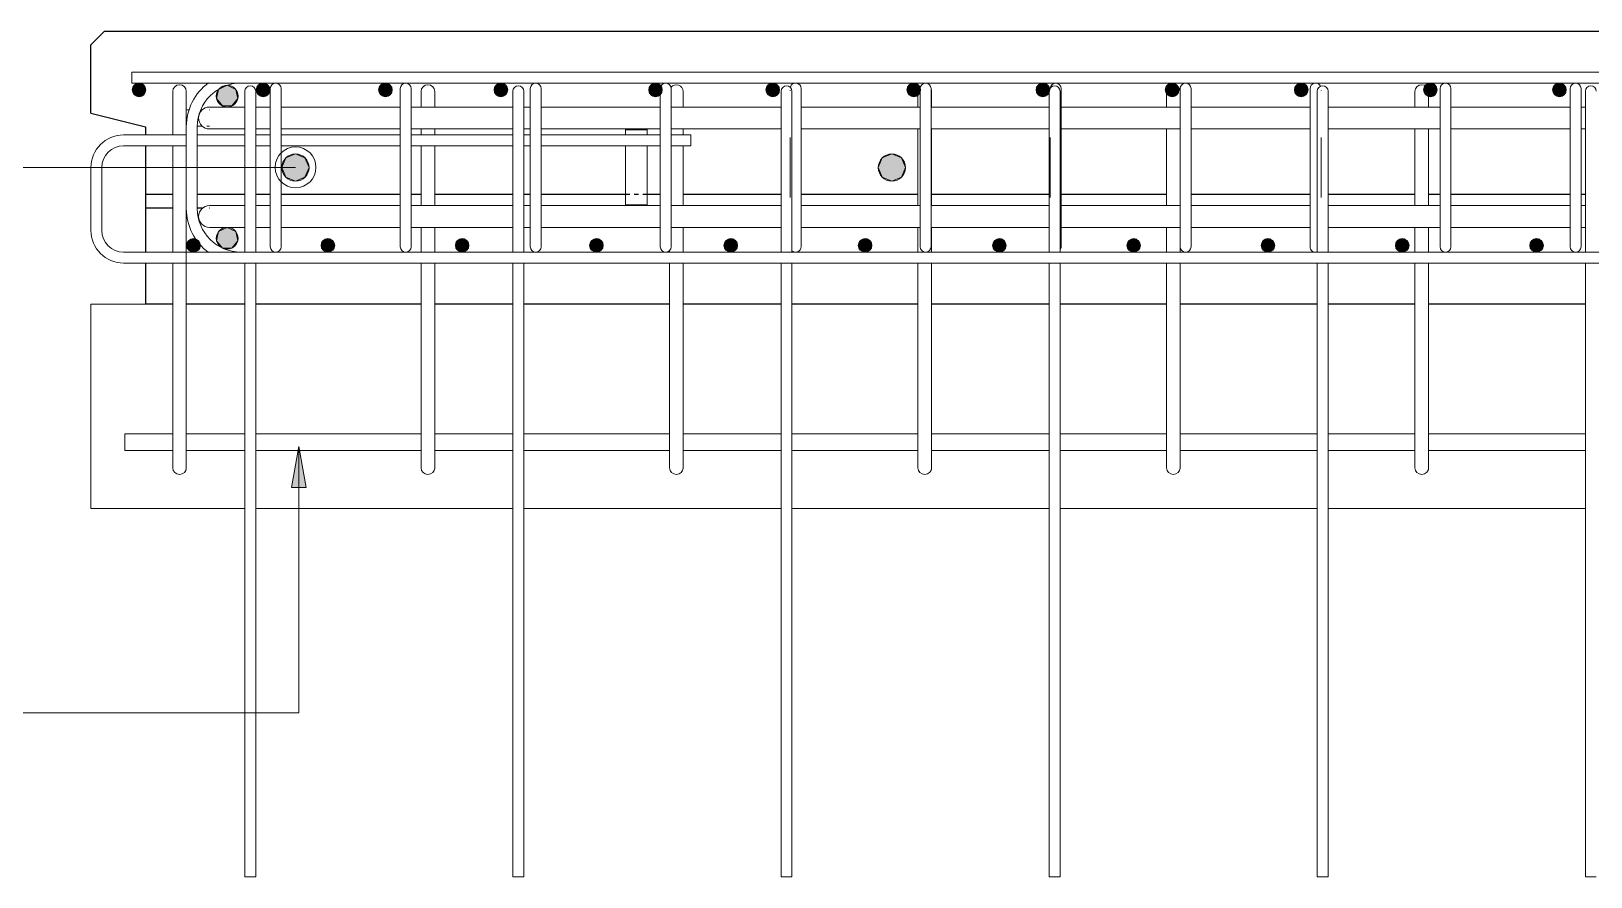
# Model space of a CAD drawing. Header units: millimetres. Extents: x -5092 to 6076, y 17515 to 18426.
# Drawn here: x 3417 to 4561, y 17515 to 18135 of the extents above; entities that cross this region are included whole.
import ezdxf

# ---------------------------------------------------------------- set-up
doc = ezdxf.new("R2010")
doc.units = ezdxf.units.MM
doc.linetypes.add('Dash', pattern=[6.36, 3.18, -3.18])
for name, color, linetype, lineweight in [('A-GENM', 13, 'Continuous', 18), ('A-WALL', 113, 'Continuous', 25), ('A-WALL-HDLN', 110, 'Dash', 25), ('S-BEAM', 12, 'Continuous', 18), ('S-RBAR', 171, 'Continuous', 18), ('S-RBAR-IDEN', 171, 'Continuous', 9)]:
    doc.layers.add(name, color=color, linetype=linetype, lineweight=lineweight)

# ---------------------------------------------------------------- blocks, each defined once
blk = doc.blocks.new('RR spread anchor face based - RR-SA-7_5-260-1726841-Elevation Top 3')
at = {"layer": 'A-GENM'}
for p, q in [((-3904.2, 18063.1), (-3904.2, 18063.8)), ((-3904.2, 18059.4), (-3904.2, 18063.1)), ((-3904.2, 18063.1), (-3888.2, 18063.1)), ((-3888.2, 18063.8), (-3888.2, 18063.1)), ((-3888.2, 18063.1), (-3888.2, 18059.4)), ((-3904.2, 18008.1), (-3904.2, 18051.4)), ((-3888.2, 18051.4), (-3888.2, 18008.1)), ((-3904.2, 18007.6), (-3904.2, 18008.1)), ((-3904.2, 18008.1), (-3888.2, 18008.1)), ((-3888.2, 18008.1), (-3888.2, 18007.6))]:
    blk.add_line(p, q, dxfattribs=at)

msp = doc.modelspace()

# ---------------------------------------------------------------- hatches: boundary and pattern name
at = {"layer": 'S-RBAR'}
h = msp.add_hatch(color=256, dxfattribs=at)
edge = h.paths.add_edge_path()
edge.add_arc((3495.8, 18092.4), 5, 0, 360)
for points in [[(3494.3, 18087.7), (3499.9, 18089.5), (3499.9, 18095.4), (3494.3, 18097.2), (3490.8, 18092.4)], [(3585.2, 18087.7), (3590.8, 18089.5), (3590.8, 18095.4), (3585.2, 18097.2), (3581.8, 18092.4), (3584.8, 18088.3)], [(3674.9, 18087.7), (3680.5, 18089.5), (3680.5, 18095.4), (3674.8, 18097), (3671.5, 18092.4), (3673.4, 18089.8)], [(3759.6, 18087.7), (3765.2, 18089.5), (3765.2, 18095.4), (3759.6, 18097.2), (3756.2, 18092.4)], [(3873.1, 18087.7), (3878.7, 18089.5), (3878.7, 18095.4), (3873, 18097), (3869.6, 18092.4)], [(3959, 18087.7), (3964.6, 18089.5), (3964.6, 18095.4), (3958.9, 18097), (3955.6, 18092.4)], [(4062.5, 18087.7), (4068.1, 18089.5), (4068.1, 18095.4), (4062.5, 18097.2), (4059, 18092.4)], [(4157.2, 18087.7), (4162.8, 18089.5), (4162.8, 18095.4), (4157.2, 18097.2), (4153.7, 18092.4)], [(4251.9, 18087.7), (4257.5, 18089.5), (4257.5, 18095.4), (4251.9, 18097.2), (4248.5, 18092.4)], [(4346.6, 18087.7), (4352.2, 18089.5), (4352.2, 18095.4), (4346.5, 18097), (4343.2, 18092.4)], [(4441.3, 18087.7), (4446.9, 18089.5), (4446.9, 18095.4), (4441.3, 18097.2), (4437.9, 18092.4)], [(4536, 18087.7), (4541.6, 18089.5), (4541.6, 18095.4), (4535.9, 18097), (4532.6, 18092.4)], [(3562.6, 18080.6), (3563.9, 18080.6), (3568.3, 18086), (3566.7, 18092.7), (3560.5, 18095.8), (3554.2, 18092.7), (3552.7, 18086), (3557, 18080.6)], [(3610.5, 18025.4), (3617.5, 18028.4), (3620.5, 18035.4), (3617.5, 18042.5), (3610.5, 18045.4), (3603.4, 18042.5), (3600.5, 18035.4), (3603.4, 18028.4)], [(4048, 18025.4), (4055, 18028.4), (4058, 18035.4), (4055, 18042.5), (4048, 18045.4), (4040.9, 18042.5), (4038, 18035.4), (4040.9, 18028.4)], [(3537.3, 17973.7), (3540.8, 17978.4), (3537.3, 17983.2), (3531.7, 17981.4), (3531.7, 17975.5)], [(3557, 17976.4), (3563.9, 17976.4), (3568.3, 17981.8), (3566.7, 17988.6), (3560.5, 17991.6), (3554.2, 17988.6), (3552.7, 17981.8)], [(3635.8, 17973.7), (3639.3, 17978.4), (3635.8, 17983.2), (3630.2, 17981.4), (3630.2, 17975.5)], [(3734.3, 17973.7), (3737.8, 17978.4), (3734.3, 17983.2), (3728.7, 17981.4), (3728.7, 17975.5)], [(3832.8, 17973.7), (3836.3, 17978.4), (3832.8, 17983.2), (3827.2, 17981.4), (3827.2, 17975.5)], [(3931.3, 17973.7), (3934.8, 17978.4), (3931.3, 17983.2), (3925.7, 17981.4), (3925.7, 17975.5)], [(4029.8, 17973.7), (4033.3, 17978.4), (4029.8, 17983.2), (4024.3, 17981.4), (4024.3, 17975.5), (4027.8, 17974.3)], [(4128.3, 17973.7), (4131.8, 17978.4), (4128.3, 17983.2), (4122.8, 17981.4), (4122.8, 17975.5)], [(4226.9, 17973.7), (4230.3, 17978.4), (4226.9, 17983.2), (4221.3, 17981.4), (4221.3, 17975.5)], [(4325.4, 17973.7), (4328.8, 17978.4), (4325.4, 17983.2), (4319.8, 17981.4), (4319.8, 17975.5)], [(4423.9, 17973.7), (4427.3, 17978.4), (4423.9, 17983.2), (4418.3, 17981.4), (4418.3, 17975.5)], [(4522.4, 17973.7), (4525.8, 17978.4), (4522.4, 17983.2), (4516.8, 17981.4), (4516.8, 17975.5)]]:
    msp.add_hatch(color=256, dxfattribs=at).paths.add_polyline_path(points)
h = msp.add_hatch(color=256, dxfattribs=at)
edge = h.paths.add_edge_path()
edge.add_arc((3586.8, 18092.4), 5, 0, 360)
h = msp.add_hatch(color=256, dxfattribs=at)
edge = h.paths.add_edge_path()
edge.add_arc((3676.5, 18092.4), 5, 0, 360)
h = msp.add_hatch(color=256, dxfattribs=at)
edge = h.paths.add_edge_path()
edge.add_arc((3761.2, 18092.4), 5, 0, 360)
h = msp.add_hatch(color=256, dxfattribs=at)
edge = h.paths.add_edge_path()
edge.add_arc((3874.6, 18092.4), 5, 0, 360)
h = msp.add_hatch(color=256, dxfattribs=at)
edge = h.paths.add_edge_path()
edge.add_arc((3960.6, 18092.4), 5, 0, 360)
h = msp.add_hatch(color=256, dxfattribs=at)
edge = h.paths.add_edge_path()
edge.add_arc((4064, 18092.4), 5, 0, 360)
h = msp.add_hatch(color=256, dxfattribs=at)
edge = h.paths.add_edge_path()
edge.add_arc((4158.7, 18092.4), 5, 0, 360)
h = msp.add_hatch(color=256, dxfattribs=at)
edge = h.paths.add_edge_path()
edge.add_arc((4253.5, 18092.4), 5, 0, 360)
h = msp.add_hatch(color=256, dxfattribs=at)
edge = h.paths.add_edge_path()
edge.add_arc((4348.2, 18092.4), 5, 0, 360)
h = msp.add_hatch(color=256, dxfattribs=at)
edge = h.paths.add_edge_path()
edge.add_arc((4442.9, 18092.4), 5, 0, 360)
h = msp.add_hatch(color=256, dxfattribs=at)
edge = h.paths.add_edge_path()
edge.add_arc((4537.6, 18092.4), 5, 0, 360)
h = msp.add_hatch(color=256, dxfattribs=at)
edge = h.paths.add_edge_path()
edge.add_arc((3560.5, 18087.8), 8, 0, 360)
h = msp.add_hatch(color=256, dxfattribs=at)
edge = h.paths.add_edge_path()
edge.add_arc((3610.5, 18035.4), 10, 0, 360)
h = msp.add_hatch(color=256, dxfattribs=at)
edge = h.paths.add_edge_path()
edge.add_arc((4048, 18035.4), 10, 0, 360)
h = msp.add_hatch(color=256, dxfattribs=at)
edge = h.paths.add_edge_path()
edge.add_arc((3535.8, 17978.4), 5, 0, 360)
h = msp.add_hatch(color=256, dxfattribs=at)
edge = h.paths.add_edge_path()
edge.add_arc((3560.5, 17983.6), 8, 0, 360)
h = msp.add_hatch(color=256, dxfattribs=at)
edge = h.paths.add_edge_path()
edge.add_arc((3634.3, 17978.4), 5, 0, 360)
h = msp.add_hatch(color=256, dxfattribs=at)
edge = h.paths.add_edge_path()
edge.add_arc((3732.8, 17978.4), 5, 0, 360)
h = msp.add_hatch(color=256, dxfattribs=at)
edge = h.paths.add_edge_path()
edge.add_arc((3831.3, 17978.4), 5, 0, 360)
h = msp.add_hatch(color=256, dxfattribs=at)
edge = h.paths.add_edge_path()
edge.add_arc((3929.8, 17978.4), 5, 0, 360)
h = msp.add_hatch(color=256, dxfattribs=at)
edge = h.paths.add_edge_path()
edge.add_arc((4028.3, 17978.4), 5, 0, 360)
h = msp.add_hatch(color=256, dxfattribs=at)
edge = h.paths.add_edge_path()
edge.add_arc((4126.8, 17978.4), 5, 0, 360)
h = msp.add_hatch(color=256, dxfattribs=at)
edge = h.paths.add_edge_path()
edge.add_arc((4225.3, 17978.4), 5, 0, 360)
h = msp.add_hatch(color=256, dxfattribs=at)
edge = h.paths.add_edge_path()
edge.add_arc((4323.8, 17978.4), 5, 0, 360)
h = msp.add_hatch(color=256, dxfattribs=at)
edge = h.paths.add_edge_path()
edge.add_arc((4422.3, 17978.4), 5, 0, 360)
h = msp.add_hatch(color=256, dxfattribs=at)
edge = h.paths.add_edge_path()
edge.add_arc((4520.8, 17978.4), 5, 0, 360)
at = {"layer": 'S-RBAR-IDEN'}
msp.add_hatch(color=256, dxfattribs=at).paths.add_polyline_path([(3613, 17830.9), (3607.7, 17800.9), (3618.3, 17800.9)])

# ---------------------------------------------------------------- linework, layer by layer
at = {"layer": 'A-WALL'}
for p, q in [((3470.5, 18135.4), (3460.5, 18125.4)), ((3470.5, 18135.4), (5225.5, 18135.4)), ((3460.5, 18075.4), (3460.5, 18125.4)), ((3460.5, 18075.4), (3500.5, 18065.4)), ((3500.5, 18065.4), (3500.5, 18059.4)), ((3500.5, 18051.4), (3500.5, 17973.4)), ((3520.5, 18015.6), (3500.5, 18015.6)), ((3520.5, 18005.6), (3500.5, 18005.6)), ((3573.4, 18015.6), (3538.5, 18015.6)), ((3542.2, 18005.6), (3538.5, 18005.6)), ((3547.5, 18005.6), (3547.2, 18005.6)), ((3592.1, 18015.6), (3581.4, 18015.6)), ((3687.4, 18015.6), (3600.1, 18015.6)), ((3702.7, 18015.6), (3695.4, 18015.6)), ((3770, 18015.6), (3712.7, 18015.6)), ((3782.8, 18015.6), (3778, 18015.6)), ((3852.5, 18015.6), (3790.8, 18015.6)), ((3878.1, 18015.6), (3868.5, 18015.6)), ((3966.7, 18015.6), (3894.9, 18015.6)), ((4067.1, 18015.6), (3981.4, 18015.6)), ((4163.3, 18015.6), (4077.1, 18015.6)), ((4249.4, 18015.6), (4172.1, 18015.6)), ((4354.7, 18015.6), (4267.4, 18015.6)), ((4431.6, 18015.6), (4367.9, 18015.6)), ((4450, 18015.6), (4441.6, 18015.6)), ((4545.4, 18015.6), (4458, 18015.6)), ((4556.6, 18015.6), (4553.4, 18015.6)), ((3500.5, 17965.4), (3500.5, 17935.4)), ((3520.5, 17935.4), (3500.5, 17935.4)), ((3573.4, 17935.4), (3530.5, 17935.4)), ((3702.7, 17935.4), (3581.4, 17935.4)), ((3770, 17935.4), (3712.7, 17935.4)), ((3884.9, 17935.4), (3778, 17935.4)), ((3966.7, 17935.4), (3894.9, 17935.4)), ((4067.1, 17935.4), (3974.7, 17935.4)), ((4163.3, 17935.4), (4077.1, 17935.4)), ((4249.4, 17935.4), (4171.3, 17935.4)), ((4359.9, 17935.4), (4259.4, 17935.4)), ((4431.6, 17935.4), (4367.9, 17935.4)), ((4556.6, 17935.4), (4441.6, 17935.4))]:
    msp.add_line(p, q, dxfattribs=at)
at = {"layer": 'A-WALL-HDLN'}
msp.add_line((3868.4, 18015.6), (3852.5, 18015.6), dxfattribs=at)
at = {"layer": 'S-BEAM'}
for p, q in [((3460.5, 17935.4), (3500.4, 17935.4)), ((3460.5, 17935.4), (3460.5, 17785.4)), ((3573.4, 17785.4), (3460.5, 17785.4)), ((3770, 17785.4), (3581.4, 17785.4)), ((3966.7, 17785.4), (3778, 17785.4)), ((4163.3, 17785.4), (3974.7, 17785.4)), ((4359.9, 17785.4), (4171.3, 17785.4)), ((4556.6, 17785.4), (4367.9, 17785.4))]:
    msp.add_line(p, q, dxfattribs=at)
at = {"layer": 'S-RBAR'}
for p, q in [((3490.5, 18105.4), (5205.5, 18105.4)), ((3490.5, 18097.4), (3490.5, 18105.4)), ((3490.5, 18097.4), (5205.5, 18097.4)), ((3494.3, 18097.2), (3490.8, 18092.4)), ((3499.9, 18095.4), (3494.3, 18097.2)), ((3585.2, 18097.2), (3581.8, 18092.4)), ((3590.8, 18095.4), (3585.2, 18097.2)), ((3674.8, 18097), (3671.5, 18092.4)), ((3680.5, 18095.4), (3674.8, 18097)), ((3759.6, 18097.2), (3756.2, 18092.4)), ((3765.2, 18095.4), (3759.6, 18097.2)), ((3873, 18097), (3869.6, 18092.4)), ((3878.7, 18095.4), (3873, 18097)), ((3958.9, 18097), (3955.6, 18092.4)), ((3964.6, 18095.4), (3958.9, 18097)), ((4062.5, 18097.2), (4059, 18092.4)), ((4068.1, 18095.4), (4062.5, 18097.2)), ((4157.2, 18097.2), (4153.7, 18092.4)), ((4162.8, 18095.4), (4157.2, 18097.2)), ((4251.9, 18097.2), (4248.5, 18092.4)), ((4257.5, 18095.4), (4251.9, 18097.2)), ((4346.5, 18097), (4343.2, 18092.4)), ((4352.2, 18095.4), (4346.5, 18097)), ((4441.3, 18097.2), (4437.9, 18092.4)), ((4446.9, 18095.4), (4441.3, 18097.2)), ((4535.9, 18097), (4532.6, 18092.4)), ((4541.6, 18095.4), (4535.9, 18097)), ((3490.8, 18092.4), (3494.3, 18087.7)), ((3494.3, 18087.7), (3499.9, 18089.5)), ((3499.9, 18089.5), (3499.9, 18095.4)), ((3520.5, 18091.2), (3520.5, 18059.5)), ((3530.5, 18091.2), (3530.5, 18065.4)), ((3554.2, 18092.7), (3552.7, 18086)), ((3552.7, 18086), (3557, 18080.6)), ((3560.5, 18095.8), (3554.2, 18092.7)), ((3566.7, 18092.7), (3560.5, 18095.8)), ((3563.9, 18080.6), (3568.3, 18086)), ((3568.3, 18086), (3566.7, 18092.7)), ((3573.4, 18091.4), (3573.4, 18071.4)), ((3581.4, 18091.4), (3581.4, 18071.4)), ((3581.8, 18092.4), (3584.8, 18088.3)), ((3584.8, 18088.3), (3585.2, 18087.7)), ((3585.2, 18087.7), (3590.8, 18089.5)), ((3590.8, 18089.5), (3590.8, 18095.4)), ((3592.1, 18057.4), (3592.1, 18093.4)), ((3600.1, 18057.4), (3600.1, 18093.4)), ((3671.5, 18092.4), (3673.4, 18089.8)), ((3673.4, 18089.8), (3674.9, 18087.7)), ((3674.9, 18087.7), (3680.5, 18089.5)), ((3680.5, 18089.5), (3680.5, 18095.4)), ((3687.4, 18057.4), (3687.4, 18093.4)), ((3695.4, 18057.4), (3695.4, 18093.4)), ((3702.7, 18091.2), (3702.7, 18079.9)), ((3712.7, 18091.2), (3712.7, 18079.9)), ((3756.2, 18092.4), (3759.6, 18087.7)), ((3759.6, 18087.7), (3765.2, 18089.5)), ((3765.2, 18089.5), (3765.2, 18095.4)), ((3770, 18091.4), (3770, 18071.4)), ((3778, 18091.4), (3778, 18071.4)), ((3782.8, 18057.4), (3782.8, 18093.4)), ((3790.8, 18057.4), (3790.8, 18093.4)), ((3869.6, 18092.4), (3873.1, 18087.7)), ((3873.1, 18087.7), (3878.7, 18089.5)), ((3878.1, 18057.4), (3878.1, 18093.4)), ((3878.7, 18089.5), (3878.7, 18095.4)), ((3886.1, 18057.4), (3886.1, 18093.4)), ((3894.9, 18091.2), (3894.9, 18079.9)), ((3955.6, 18092.4), (3959, 18087.7)), ((3959, 18087.7), (3964.6, 18089.5)), ((3964.6, 18089.5), (3964.6, 18095.4)), ((3966.7, 18091.4), (3966.7, 18071.4)), ((3973.4, 18091.6), (3973.4, 18092.2)), ((3974.7, 18091.4), (3974.7, 18071.4)), ((3981.4, 18057.4), (3981.4, 18093.4)), ((4059, 18092.4), (4062.5, 18087.7)), ((4062.5, 18087.7), (4068.1, 18089.5)), ((4067.1, 18091.2), (4067.1, 18079.9)), ((4068.1, 18089.5), (4068.1, 18095.4)), ((4068.7, 18057.4), (4068.7, 18093.4)), ((4076.7, 18057.4), (4076.7, 18093.4)), ((4077.1, 18091.2), (4077.1, 18079.9)), ((4153.7, 18092.4), (4157.2, 18087.7)), ((4157.2, 18087.7), (4162.8, 18089.5)), ((4162.8, 18089.5), (4162.8, 18095.4)), ((4163.3, 18091.4), (4163.3, 18071.4)), ((4171.3, 18091.4), (4171.3, 18071.4)), ((4172.1, 18057.4), (4172.1, 18093.4)), ((4248.5, 18092.4), (4251.9, 18087.7)), ((4249.4, 18091.2), (4249.4, 18079.9)), ((4251.9, 18087.7), (4257.5, 18089.5)), ((4257.5, 18089.5), (4257.5, 18095.4)), ((4259.4, 18057.4), (4259.4, 18093.4)), ((4267.4, 18057.4), (4267.4, 18093.4)), ((4343.2, 18092.4), (4346.6, 18087.7)), ((4346.6, 18087.7), (4352.2, 18089.5)), ((4352.2, 18089.5), (4352.2, 18095.4)), ((4354.7, 18057.4), (4354.7, 18093.4)), ((4359.9, 18091.4), (4359.9, 18071.4)), ((4362.7, 18091.6), (4362.7, 18091.9)), ((4367.9, 18091.4), (4367.9, 18071.4)), ((4431.6, 18091.2), (4431.6, 18079.9)), ((4437.9, 18092.4), (4441.3, 18087.7)), ((4441.3, 18087.7), (4446.9, 18089.5)), ((4441.6, 18091.2), (4441.6, 18079.9)), ((4446.9, 18089.5), (4446.9, 18095.4)), ((4450, 18057.4), (4450, 18093.4)), ((4458, 18057.4), (4458, 18093.4)), ((4532.6, 18092.4), (4536, 18087.7)), ((4536, 18087.7), (4541.6, 18089.5)), ((4541.6, 18089.5), (4541.6, 18095.4)), ((4545.4, 18057.4), (4545.4, 18093.4)), ((4553.4, 18057.4), (4553.4, 18093.4)), ((4556.6, 18091.4), (4556.6, 18071.4)), ((3530.5, 18077.8), (3532.7, 18077.8)), ((3541.2, 18077.8), (3542.3, 18077.8)), ((3547.2, 18077.8), (3547.5, 18077.8)), ((3573.4, 18079.8), (3547.5, 18079.8)), ((3557, 18080.6), (3562.6, 18080.6)), ((3562.6, 18080.6), (3563.9, 18080.6)), ((3592.1, 18079.8), (3581.4, 18079.8)), ((3603, 18079.8), (3600.1, 18079.8)), ((3603, 18079.8), (3687.4, 18079.8)), ((3695.4, 18079.8), (3770, 18079.8)), ((3778, 18079.8), (3782.8, 18079.8)), ((3790.8, 18079.8), (3878.1, 18079.8)), ((3886.1, 18079.8), (3966.7, 18079.8)), ((3981.4, 18079.8), (4068.7, 18079.8)), ((4076.7, 18079.8), (4163.3, 18079.8)), ((4172.1, 18079.8), (4259.4, 18079.8)), ((4267.4, 18079.8), (4354.7, 18079.8)), ((4367.9, 18079.8), (4450, 18079.8)), ((4458, 18079.8), (4545.4, 18079.8)), ((4553.4, 18079.8), (4556.6, 18079.8)), ((3530.5, 18065.4), (3530.5, 18005.4)), ((3538.5, 18065.8), (3542.3, 18065.8)), ((3538.5, 18065.4), (3538.5, 18005.4)), ((3545.6, 18065.8), (3547.5, 18065.8)), ((3573.4, 18063.8), (3547.5, 18063.8)), ((3573.4, 17973.4), (3573.4, 18071.4)), ((3581.4, 17973.4), (3581.4, 18071.4)), ((3592.1, 18063.8), (3581.4, 18063.8)), ((3603, 18063.8), (3600.1, 18063.8)), ((3603, 18063.8), (3687.4, 18063.8)), ((3695.4, 18063.8), (3770, 18063.8)), ((3702.7, 18063.8), (3702.7, 18059.5)), ((3712.7, 18063.8), (3712.7, 18059.5)), ((3770, 17973.4), (3770, 18071.4)), ((3778, 17973.4), (3778, 18071.4)), ((3778, 18063.8), (3782.8, 18063.8)), ((3790.8, 18063.8), (3878.1, 18063.8)), ((3886.1, 18063.8), (3966.7, 18063.8)), ((3894.9, 18063.8), (3894.9, 18059.5)), ((3966.7, 17973.4), (3966.7, 18071.4)), ((3974.7, 17973.4), (3974.7, 18071.4)), ((3981.4, 18063.8), (4068.7, 18063.8)), ((4067.1, 18063.8), (4067.1, 18056.2)), ((4076.7, 18063.8), (4163.3, 18063.8)), ((4077.1, 18063.8), (4077.1, 18056.2)), ((4163.3, 17973.4), (4163.3, 18071.4)), ((4171.3, 17973.4), (4171.3, 18071.4)), ((4172.1, 18063.8), (4259.4, 18063.8)), ((4249.4, 18063.8), (4249.4, 18056.2)), ((4267.4, 18063.8), (4354.7, 18063.8)), ((4359.9, 17973.4), (4359.9, 18071.4)), ((4367.9, 17973.4), (4367.9, 18071.4)), ((4367.9, 18063.8), (4450, 18063.8)), ((4431.6, 18063.8), (4431.6, 18056.2)), ((4441.6, 18063.8), (4441.6, 18056.2)), ((4458, 18063.8), (4545.4, 18063.8)), ((4553.4, 18063.8), (4556.6, 18063.8)), ((4556.6, 17973.4), (4556.6, 18071.4)), ((3530.5, 18059.4), (3484.5, 18059.4)), ((3530.5, 18051.4), (3484.5, 18051.4)), ((3520.5, 17973.4), (3520.5, 18051.4)), ((3573.4, 18059.4), (3538.5, 18059.4)), ((3573.4, 18051.4), (3538.5, 18051.4)), ((3592.1, 18059.4), (3581.4, 18059.4)), ((3592.1, 18051.4), (3581.4, 18051.4)), ((3592.1, 18057.4), (3592.1, 18013.4)), ((3687.4, 18059.4), (3600.1, 18059.4)), ((3600.1, 18057.4), (3600.1, 18013.4)), ((3687.4, 18051.4), (3600.1, 18051.4)), ((3687.4, 18057.4), (3687.4, 18013.4)), ((3770, 18059.4), (3695.4, 18059.4)), ((3695.4, 18057.4), (3695.4, 18013.4)), ((3770, 18051.4), (3695.4, 18051.4)), ((3702.7, 18007.6), (3702.7, 18051.4)), ((3712.7, 18007.6), (3712.7, 18051.4)), ((3782.8, 18059.4), (3778, 18059.4)), ((3782.8, 18051.4), (3778, 18051.4)), ((3782.8, 18057.4), (3782.8, 18013.4)), ((3878.1, 18059.4), (3790.8, 18059.4)), ((3790.8, 18057.4), (3790.8, 18013.4)), ((3878.1, 18051.4), (3790.8, 18051.4)), ((3878.1, 18057.4), (3878.1, 18013.4)), ((3900.5, 18059.4), (3886.1, 18059.4)), ((3886.1, 18057.4), (3886.1, 18013.4)), ((3900.5, 18051.4), (3886.1, 18051.4)), ((3894.9, 18007.6), (3894.9, 18051.4)), ((3900.5, 18059.4), (3900.5, 18051.4)), ((3973.4, 18057.4), (3973.4, 18013.4)), ((3981.4, 18057.4), (3981.4, 18013.4)), ((4067.1, 18007.6), (4067.1, 18056.2)), ((4068.7, 18057.4), (4068.7, 18013.4)), ((4076.7, 18057.4), (4076.7, 18013.4)), ((4077.1, 18007.6), (4077.1, 18056.2)), ((4164.1, 18057.4), (4164.1, 18013.4)), ((4172.1, 18057.4), (4172.1, 18013.4)), ((4249.4, 18007.6), (4249.4, 18056.2)), ((4259.4, 18057.4), (4259.4, 18013.4)), ((4267.4, 18057.4), (4267.4, 18013.4)), ((4354.7, 18057.4), (4354.7, 18013.4)), ((4362.7, 18057.4), (4362.7, 18013.4)), ((4431.6, 18007.6), (4431.6, 18056.2)), ((4441.6, 18007.6), (4441.6, 18056.2)), ((4450, 18057.4), (4450, 18013.4)), ((4458, 18057.4), (4458, 18013.4)), ((4545.4, 18057.4), (4545.4, 18013.4)), ((4553.4, 18057.4), (4553.4, 18013.4)), ((3603.4, 18042.5), (3600.5, 18035.4)), ((3610.5, 18045.4), (3603.4, 18042.5)), ((3617.5, 18042.5), (3610.5, 18045.4)), ((3620.5, 18035.4), (3617.5, 18042.5)), ((4040.9, 18042.5), (4038, 18035.4)), ((4048, 18045.4), (4040.9, 18042.5)), ((4055, 18042.5), (4048, 18045.4)), ((4058, 18035.4), (4055, 18042.5)), ((3460.5, 18035.4), (3460.5, 17989.4)), ((3468.5, 18035.4), (3468.5, 17989.4)), ((3600.5, 18035.4), (3603.4, 18028.4)), ((3603.4, 18028.4), (3610.5, 18025.4)), ((3610.5, 18025.4), (3617.5, 18028.4)), ((3617.5, 18028.4), (3620.5, 18035.4)), ((4038, 18035.4), (4040.9, 18028.4)), ((4040.9, 18028.4), (4048, 18025.4)), ((4048, 18025.4), (4055, 18028.4)), ((4055, 18028.4), (4058, 18035.4)), ((3530.5, 17973.4), (3530.5, 18005.4)), ((3573.4, 18007.6), (3547.5, 18007.6)), ((3592.1, 18007.6), (3581.4, 18007.6)), ((3592.1, 17977.4), (3592.1, 18013.4)), ((3600.1, 17977.4), (3600.1, 18013.4)), ((3603, 18007.6), (3600.1, 18007.6)), ((3603, 18007.6), (3687.4, 18007.6)), ((3687.4, 17977.4), (3687.4, 18013.4)), ((3695.4, 17977.4), (3695.4, 18013.4)), ((3695.4, 18007.6), (3770, 18007.6)), ((3778, 18007.6), (3782.8, 18007.6)), ((3782.8, 17977.4), (3782.8, 18013.4)), ((3790.8, 17977.4), (3790.8, 18013.4)), ((3790.8, 18007.6), (3878.1, 18007.6)), ((3878.1, 17977.4), (3878.1, 18013.4)), ((3886.1, 17977.4), (3886.1, 18013.4)), ((3886.1, 18007.6), (3966.7, 18007.6)), ((3981.4, 17977.4), (3981.4, 18013.4)), ((3981.4, 18007.6), (4068.7, 18007.6)), ((4068.7, 17977.4), (4068.7, 18013.4)), ((4076.7, 17977.4), (4076.7, 18013.4)), ((4076.7, 18007.6), (4163.3, 18007.6)), ((4172.1, 17977.4), (4172.1, 18013.4)), ((4172.1, 18007.6), (4259.4, 18007.6)), ((4259.4, 17977.4), (4259.4, 18013.4)), ((4267.4, 17977.4), (4267.4, 18013.4)), ((4267.4, 18007.6), (4354.7, 18007.6)), ((4354.7, 17977.4), (4354.7, 18013.4)), ((4367.9, 18007.6), (4450, 18007.6)), ((4450, 17977.4), (4450, 18013.4)), ((4458, 17977.4), (4458, 18013.4)), ((4458, 18007.6), (4545.4, 18007.6)), ((4545.4, 17977.4), (4545.4, 18013.4)), ((4553.4, 17977.4), (4553.4, 18013.4)), ((4553.4, 18007.6), (4556.6, 18007.6)), ((3537.3, 17983.2), (3531.7, 17981.4)), ((3540.8, 17978.4), (3537.3, 17983.2)), ((3573.4, 17991.6), (3547.5, 17991.6)), ((3554.2, 17988.6), (3552.7, 17981.8)), ((3552.7, 17981.8), (3557, 17976.4)), ((3560.5, 17991.6), (3554.2, 17988.6)), ((3566.7, 17988.6), (3560.5, 17991.6)), ((3563.9, 17976.4), (3568.3, 17981.8)), ((3568.3, 17981.8), (3566.7, 17988.6)), ((3592.1, 17991.6), (3581.4, 17991.6)), ((3603, 17991.6), (3600.1, 17991.6)), ((3603, 17991.6), (3687.4, 17991.6)), ((3635.8, 17983.2), (3630.2, 17981.4)), ((3639.3, 17978.4), (3635.8, 17983.2)), ((3695.4, 17991.6), (3770, 17991.6)), ((3702.7, 17973.4), (3702.7, 17991.6)), ((3712.7, 17973.4), (3712.7, 17991.6)), ((3734.3, 17983.2), (3728.7, 17981.4)), ((3737.8, 17978.4), (3734.3, 17983.2)), ((3778, 17991.6), (3782.8, 17991.6)), ((3790.8, 17991.6), (3878.1, 17991.6)), ((3832.8, 17983.2), (3827.2, 17981.4)), ((3836.3, 17978.4), (3832.8, 17983.2)), ((3886.1, 17991.6), (3966.7, 17991.6)), ((3894.9, 17973.4), (3894.9, 17991.6)), ((3931.3, 17983.2), (3925.7, 17981.4)), ((3934.8, 17978.4), (3931.3, 17983.2)), ((3981.4, 17991.6), (4068.7, 17991.6)), ((4029.8, 17983.2), (4024.3, 17981.4)), ((4033.3, 17978.4), (4029.8, 17983.2)), ((4067.1, 17973.4), (4067.1, 17991.6)), ((4076.7, 17991.6), (4163.3, 17991.6)), ((4077.1, 17973.4), (4077.1, 17991.6)), ((4128.3, 17983.2), (4122.8, 17981.4)), ((4131.8, 17978.4), (4128.3, 17983.2)), ((4172.1, 17991.6), (4259.4, 17991.6)), ((4226.9, 17983.2), (4221.3, 17981.4)), ((4230.3, 17978.4), (4226.9, 17983.2)), ((4249.4, 17973.4), (4249.4, 17991.6)), ((4267.4, 17991.6), (4354.7, 17991.6)), ((4325.4, 17983.2), (4319.8, 17981.4)), ((4328.8, 17978.4), (4325.4, 17983.2)), ((4367.9, 17991.6), (4450, 17991.6)), ((4423.9, 17983.2), (4418.3, 17981.4)), ((4427.3, 17978.4), (4423.9, 17983.2)), ((4431.6, 17973.4), (4431.6, 17991.6)), ((4441.6, 17973.4), (4441.6, 17991.6)), ((4458, 17991.6), (4545.4, 17991.6)), ((4522.4, 17983.2), (4516.8, 17981.4)), ((4525.8, 17978.4), (4522.4, 17983.2)), ((4553.4, 17991.6), (4556.6, 17991.6)), ((3484.5, 17973.4), (3530.5, 17973.4)), ((3530.5, 17973.4), (5165.5, 17973.4)), ((3530.5, 17965.4), (3530.5, 17973.4)), ((3531.7, 17981.4), (3531.7, 17975.5)), ((3531.7, 17975.5), (3537.3, 17973.7)), ((3537.3, 17973.7), (3540.8, 17978.4)), ((3557, 17976.4), (3563.9, 17976.4)), ((3630.2, 17981.4), (3630.2, 17975.5)), ((3630.2, 17975.5), (3635.8, 17973.7)), ((3635.8, 17973.7), (3639.3, 17978.4)), ((3728.7, 17981.4), (3728.7, 17975.5)), ((3728.7, 17975.5), (3734.3, 17973.7)), ((3734.3, 17973.7), (3737.8, 17978.4)), ((3827.2, 17981.4), (3827.2, 17975.5)), ((3827.2, 17975.5), (3832.8, 17973.7)), ((3832.8, 17973.7), (3836.3, 17978.4)), ((3884.9, 17973.4), (3884.9, 17974.6)), ((3925.7, 17981.4), (3925.7, 17975.5)), ((3925.7, 17975.5), (3931.3, 17973.7)), ((3931.3, 17973.7), (3934.8, 17978.4)), ((4024.3, 17981.4), (4024.3, 17975.5)), ((4024.3, 17975.5), (4027.8, 17974.3)), ((4027.8, 17974.3), (4029.8, 17973.7)), ((4029.8, 17973.7), (4033.3, 17978.4)), ((4122.8, 17981.4), (4122.8, 17975.5)), ((4122.8, 17975.5), (4128.3, 17973.7)), ((4128.3, 17973.7), (4131.8, 17978.4)), ((4221.3, 17981.4), (4221.3, 17975.5)), ((4221.3, 17975.5), (4226.9, 17973.7)), ((4226.9, 17973.7), (4230.3, 17978.4)), ((4259.4, 17973.4), (4259.4, 17977.4)), ((4319.8, 17981.4), (4319.8, 17975.5)), ((4319.8, 17975.5), (4325.4, 17973.7)), ((4325.4, 17973.7), (4328.8, 17978.4)), ((4418.3, 17981.4), (4418.3, 17975.5)), ((4418.3, 17975.5), (4423.9, 17973.7)), ((4423.9, 17973.7), (4427.3, 17978.4)), ((4516.8, 17981.4), (4516.8, 17975.5)), ((4516.8, 17975.5), (4522.4, 17973.7)), ((4522.4, 17973.7), (4525.8, 17978.4)), ((3484.5, 17965.4), (3530.5, 17965.4)), ((3520.5, 17850.4), (3520.5, 17965.4)), ((3530.5, 17965.4), (5165.5, 17965.4)), ((3530.5, 17850.4), (3530.5, 17965.4)), ((3573.4, 17515.4), (3573.4, 17965.4)), ((3581.4, 17515.4), (3581.4, 17965.4)), ((3702.7, 17850.4), (3702.7, 17965.4)), ((3712.7, 17850.4), (3712.7, 17965.4)), ((3770, 17515.4), (3770, 17965.4)), ((3778, 17515.4), (3778, 17965.4)), ((3884.9, 17850.4), (3884.9, 17965.4)), ((3894.9, 17850.4), (3894.9, 17965.4)), ((3966.7, 17515.4), (3966.7, 17965.4)), ((3974.7, 17515.4), (3974.7, 17965.4)), ((4067.1, 17850.4), (4067.1, 17965.4)), ((4077.1, 17850.4), (4077.1, 17965.4)), ((4163.3, 17515.4), (4163.3, 17965.4)), ((4171.3, 17515.4), (4171.3, 17965.4)), ((4249.4, 17850.4), (4249.4, 17965.4)), ((4259.4, 17850.4), (4259.4, 17965.4)), ((4359.9, 17515.4), (4359.9, 17965.4)), ((4367.9, 17515.4), (4367.9, 17965.4)), ((4431.6, 17850.4), (4431.6, 17965.4)), ((4441.6, 17850.4), (4441.6, 17965.4)), ((4556.6, 17515.4), (4556.6, 17965.4)), ((3520.5, 17850.4), (3520.5, 17815.4)), ((3530.5, 17850.4), (3530.5, 17815.4)), ((3702.7, 17850.4), (3702.7, 17815.4)), ((3712.7, 17850.4), (3712.7, 17815.4)), ((3884.9, 17850.4), (3884.9, 17815.4)), ((3894.9, 17850.4), (3894.9, 17815.4)), ((4067.1, 17850.4), (4067.1, 17815.4)), ((4077.1, 17850.4), (4077.1, 17815.4)), ((4249.4, 17850.4), (4249.4, 17815.4)), ((4259.4, 17850.4), (4259.4, 17815.4)), ((4431.6, 17850.4), (4431.6, 17815.4)), ((4441.6, 17850.4), (4441.6, 17815.4)), ((3485.5, 17840.1), (3520.5, 17840.1)), ((3485.5, 17828.1), (3485.5, 17840.1)), ((3530.5, 17840.1), (3573.4, 17840.1)), ((3581.4, 17840.1), (3702.7, 17840.1)), ((3712.7, 17840.1), (3770, 17840.1)), ((3778, 17840.1), (3884.9, 17840.1)), ((3894.9, 17840.1), (3966.7, 17840.1)), ((3974.7, 17840.1), (4067.1, 17840.1)), ((4077.1, 17840.1), (4163.3, 17840.1)), ((4171.3, 17840.1), (4249.4, 17840.1)), ((4259.4, 17840.1), (4359.9, 17840.1)), ((4367.9, 17840.1), (4431.6, 17840.1)), ((4441.6, 17840.1), (4556.6, 17840.1)), ((3485.5, 17828.1), (3520.5, 17828.1)), ((3530.5, 17828.1), (3573.4, 17828.1)), ((3581.4, 17828.1), (3702.7, 17828.1)), ((3712.7, 17828.1), (3770, 17828.1)), ((3778, 17828.1), (3884.9, 17828.1)), ((3894.9, 17828.1), (3966.7, 17828.1)), ((3974.7, 17828.1), (4067.1, 17828.1)), ((4077.1, 17828.1), (4163.3, 17828.1)), ((4171.3, 17828.1), (4249.4, 17828.1)), ((4259.4, 17828.1), (4359.9, 17828.1)), ((4367.9, 17828.1), (4431.6, 17828.1)), ((4441.6, 17828.1), (4556.6, 17828.1)), ((3581.4, 17515.4), (3573.4, 17515.4)), ((3778, 17515.4), (3770, 17515.4)), ((3974.7, 17515.4), (3966.7, 17515.4)), ((4171.3, 17515.4), (4163.3, 17515.4)), ((4367.9, 17515.4), (4359.9, 17515.4)), ((4564.6, 17515.4), (4556.6, 17515.4))]:
    msp.add_line(p, q, dxfattribs=at)
for centre, radius in [((3495.8, 18092.4), 5), ((3586.8, 18092.4), 5), ((3676.5, 18092.4), 5), ((3761.2, 18092.4), 5), ((3874.6, 18092.4), 5), ((3960.6, 18092.4), 5), ((4064, 18092.4), 5), ((4158.7, 18092.4), 5), ((4253.5, 18092.4), 5), ((4348.2, 18092.4), 5), ((4442.9, 18092.4), 5), ((4537.6, 18092.4), 5), ((3560.5, 18087.8), 8), ((3610.5, 18035.4), 10), ((4048, 18035.4), 10), ((3535.8, 17978.4), 5), ((3560.5, 17983.6), 8), ((3634.3, 17978.4), 5), ((3732.8, 17978.4), 5), ((3831.3, 17978.4), 5), ((3929.8, 17978.4), 5), ((4028.3, 17978.4), 5), ((4126.8, 17978.4), 5), ((4225.3, 17978.4), 5), ((4323.8, 17978.4), 5), ((4422.3, 17978.4), 5), ((4520.8, 17978.4), 5)]:
    msp.add_circle(centre, radius, dxfattribs=at)
for centre, radius, start, end in [((3525.5, 18091.2), 5, 0, 180), ((3570.5, 18065.4), 40, 126.232, 180), ((3570.5, 18065.4), 32, 90, 180), ((3596.1, 18093.4), 4, 0, 180), ((3691.4, 18093.4), 4, 0, 180), ((3707.7, 18091.2), 5, 0, 180), ((3786.8, 18093.4), 4, 0, 180), ((3882.1, 18093.4), 4, 0, 180), ((3889.9, 18091.2), 5, 0, 142.8271), ((3977.4, 18093.4), 4, 0, 165), ((4072.7, 18093.4), 4, 0, 180), ((4168.1, 18093.4), 4, 0, 175.2331), ((4254.4, 18091.2), 5, 0, 180), ((4263.4, 18093.4), 4, 0, 180), ((4358.7, 18093.4), 4, 24.1518, 180), ((4436.6, 18091.2), 5, 0, 180), ((4454, 18093.4), 4, 0, 180), ((4549.4, 18093.4), 4, 0, 180), ((3577.4, 18091.4), 4, 0, 180), ((3774, 18091.4), 4, 0, 180), ((3970.7, 18091.4), 4, 0, 180), ((4072.1, 18091.2), 5, 126.7995, 180), ((4072.1, 18091.2), 5, 0, 22.2871), ((4167.3, 18091.4), 4, 0, 180), ((4363.9, 18091.4), 4, 0, 180), ((4560.6, 18091.4), 4, 0, 180), ((3547.5, 18071.8), 8, 90, 270), ((3484.5, 18035.4), 24, 90, 180), ((3484.5, 18035.4), 16, 90, 180), ((3570.5, 18005.4), 40, 180, 233.768), ((3570.5, 18005.4), 32, 180, 270), ((3547.5, 17999.6), 8, 90, 270), ((3484.5, 17989.4), 24, 180, 270), ((3484.5, 17989.4), 16, 180, 270), ((3596.1, 17977.4), 4, 180, 0), ((3691.4, 17977.4), 4, 180, 0), ((3786.8, 17977.4), 4, 180, 0), ((3882.1, 17977.4), 4, 180, 0), ((3977.4, 17977.4), 4, 226.8863, 0), ((4072.7, 17977.4), 4, 180, 0), ((4168.1, 17977.4), 4, 325.065, 0), ((4263.4, 17977.4), 4, 180, 0), ((4358.7, 17977.4), 4, 180, 285), ((4454, 17977.4), 4, 180, 0), ((4549.4, 17977.4), 4, 180, 0), ((3525.5, 17815.4), 5, 180, 0), ((3525.5, 17815.4), 5, 345, 0), ((3707.7, 17815.4), 5, 180, 0), ((3707.7, 17815.4), 5, 345, 0), ((3889.9, 17815.4), 5, 180, 0), ((3889.9, 17815.4), 5, 345, 0), ((4072.1, 17815.4), 5, 180, 0), ((4072.1, 17815.4), 5, 345, 0), ((4254.4, 17815.4), 5, 180, 0), ((4254.4, 17815.4), 5, 345, 0), ((4436.6, 17815.4), 5, 180, 0), ((4436.6, 17815.4), 5, 345, 0)]:
    msp.add_arc(centre, radius, start, end, dxfattribs=at)
at = {"layer": 'S-RBAR-IDEN'}
for p, q in [((3610.6, 18035.6), (3338.1, 18035.6)), ((3613, 17830.9), (3607.7, 17800.9)), ((3618.3, 17800.9), (3613, 17830.9)), ((3613, 17830.9), (3613, 17635.6)), ((3607.7, 17800.9), (3618.3, 17800.9)), ((3613, 17635.6), (2971.9, 17635.6))]:
    msp.add_line(p, q, dxfattribs=at)
msp.add_circle((3610.6, 18035.6), 15, dxfattribs=at)

# ---------------------------------------------------------------- block references
at = {"layer": 'A-GENM'}
msp.add_blockref('RR spread anchor face based - RR-SA-7_5-260-1726841-Elevation Top 3', (7756.7, 0), dxfattribs=at)

doc.saveas('drawing.dxf')
